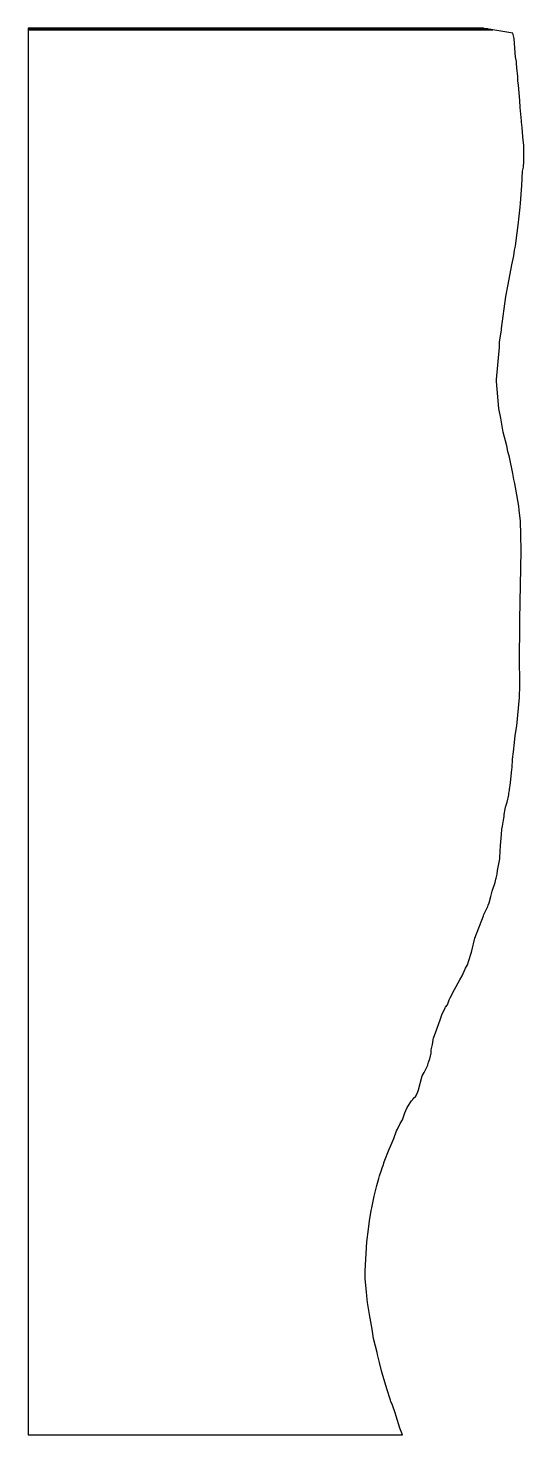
# Model space of a CAD drawing. Extents: x -56 to 8, y -92 to 91.
import ezdxf

# ---------------------------------------------------------------- set-up
doc = ezdxf.new("R2010")
doc.units = 0
doc.layers.add('3_9000', color=7, linetype='CONTINUOUS')

msp = doc.modelspace()

# ---------------------------------------------------------------- linework, layer by layer
at = {"layer": '3_9000', "color": 5}
for points in [[(-53.601, 91.286), (3.152, 91.286), (3.126, 91.29101), (-56.17, 91.29101), (-53.601, 91.286)], [(-53.598, 91.286), (-56.17, 91.286), (-56.17, 91.28001), (3.186, 91.28001), (3.153, 91.286), (-53.598, 91.286)], [(-53.483, 91.26401), (3.287, 91.26401), (3.188, 91.28001), (-56.17, 91.28001), (-56.17, 91.26401), (-53.483, 91.26401)], [(-53.276, 91.179), (3.798, 91.179), (3.289, 91.26301), (-56.17, 91.26301), (-56.17, 91.179), (-53.276, 91.179)], [(4.162, 91.117), (3.803, 91.178), (-56.17, 91.178), (-56.17, 91.077), (4.404, 91.077), (4.162, 91.117)], [(-6.068, 91.077), (-56.17, 91.077), (-56.17, -92.11401), (-7.377, -92.11401), (-7.714, -91.22701), (-8.217, -89.69601), (-8.346, -89.243), (-8.683, -88.263), (-8.89, -87.75001), (-8.921, -87.607), (-9.409, -86.12701), (-10.02, -84.069), (-10.103, -83.75301), (-10.38, -82.67001), (-10.627, -81.64301), (-10.677, -81.385), (-10.906, -80.536), (-11.134, -79.54201), (-11.316, -78.342), (-11.683, -76.43201), (-11.917, -74.844), (-12.018, -73.97), (-12.087, -73.458), (-12.227, -71.758), (-12.246, -71.174), (-12.238, -70.734), (-12.042, -66.927), (-11.81, -65.276), (-11.668, -64.191), (-11.463, -62.852), (-11.38, -62.527), (-11.074, -61.008), (-10.713, -59.584), (-10.44, -58.701), (-10.36, -58.36), (-10.104, -57.602), (-10.017, -57.302), (-9.89, -56.989), (-9.746, -56.503), (-9.657, -56.301), (-9.202, -55.085), (-8.762, -54.067), (-8.524, -53.479), (-8.144, -52.492), (-8.034, -52.246), (-7.663, -51.527), (-7.392, -51.031), (-7.072, -50.135), (-6.757, -49.449), (-6.194, -48.569), (-6.017, -48.396), (-5.967, -48.259), (-5.633, -47.94), (-5.365, -47.391), (-5.289, -47.144), (-4.83, -45.321), (-4.562, -44.884), (-4.068, -43.922), (-4.061, -43.873), (-3.965, -43.528), (-3.826, -43.071), (-3.644, -42.343), (-3.63, -41.928), (-3.472, -41.24), (-3.358, -40.628), (-3.322, -40.394), (-2.918, -39.206), (-2.424, -37.858), (-2.255, -37.347), (-1.824, -36.455), (-1.769, -36.362), (-1.519, -36.041), (-1.291, -35.395), (-1.18, -35.136), (-0.616, -34.032), (0.089, -32.774), (0.394, -32.264), (0.854, -31.252), (1.085, -30.828), (1.52, -29.448), (1.585, -29.3), (1.677, -29.009), (2.071, -27.372), (3.176, -24.442), (3.232, -24.27), (3.733, -23.216), (3.788, -23.067), (3.924, -22.749), (4.15, -21.935), (4.33, -21.232), (4.689, -20.106), (4.789, -19.662), (4.836, -19.554), (4.981, -18.993), (5.026, -18.544), (5.309, -17.003), (5.304, -16.837), (5.389, -15.268), (5.545, -13.848), (5.592, -13.163), (5.652, -12.75), (5.704, -12.512), (5.769, -11.99), (5.862, -11.486), (5.859, -11.218), (5.985, -10.552), (6.067, -10.221), (6.073, -10.158), (6.263, -9.61), (6.477, -8.664), (6.487, -8.459), (6.578, -8.088), (6.554, -7.973), (6.697, -7.095), (6.863, -5.33), (6.9, -5.164), (6.984, -3.999), (7.105, -3.068), (7.213, -1.867), (7.318, -0.924), (7.508, 0.338), (7.862, 4.002), (7.919, 5.567), (7.879, 9.426), (7.909, 12.942), (7.904, 13.675), (7.909, 13.757), (7.9, 13.927), (7.901, 14.209), (8.092, 23.133), (8.033, 25.249), (7.995, 27.004), (7.843, 28.451), (7.809, 28.946), (7.245, 31.913), (7.153, 32.448), (7.003, 33.237), (6.573, 35.366), (6.361, 36.097), (6.215, 36.847), (5.753, 38.632), (5.444, 40.42), (5.18, 41.687), (4.876, 45.208), (4.885, 45.494), (5.263, 49.706), (5.287, 50.336), (5.528, 51.938), (5.545, 52.136), (6.077, 56.324), (6.417, 57.856), (6.884, 60.432), (7.127, 61.625), (7.24, 62.35), (7.356, 62.884), (7.391, 63.275), (7.739, 65.942), (7.808, 66.37801), (7.983, 67.967), (8.01, 68.485), (8.19, 70.783), (8.277, 72.645), (8.386, 73.179), (8.427, 73.886), (8.423, 75.106), (8.443, 76.035), (8.359, 76.686), (8.253, 77.68501), (8.229, 78.33), (8.137, 79.01601), (8.137, 79.19901), (7.971, 80.96301), (7.922, 81.869), (7.741, 83.846), (7.669, 84.43), (7.663, 84.985), (7.506, 86.12), (7.463, 86.659), (7.472, 86.926), (7.388, 87.345), (7.374, 87.47601), (7.16, 89.923), (7.006, 90.64201), (4.405, 91.077), (-6.068, 91.077)]]:
    msp.add_lwpolyline(points, dxfattribs=at)

doc.saveas('drawing.dxf')
